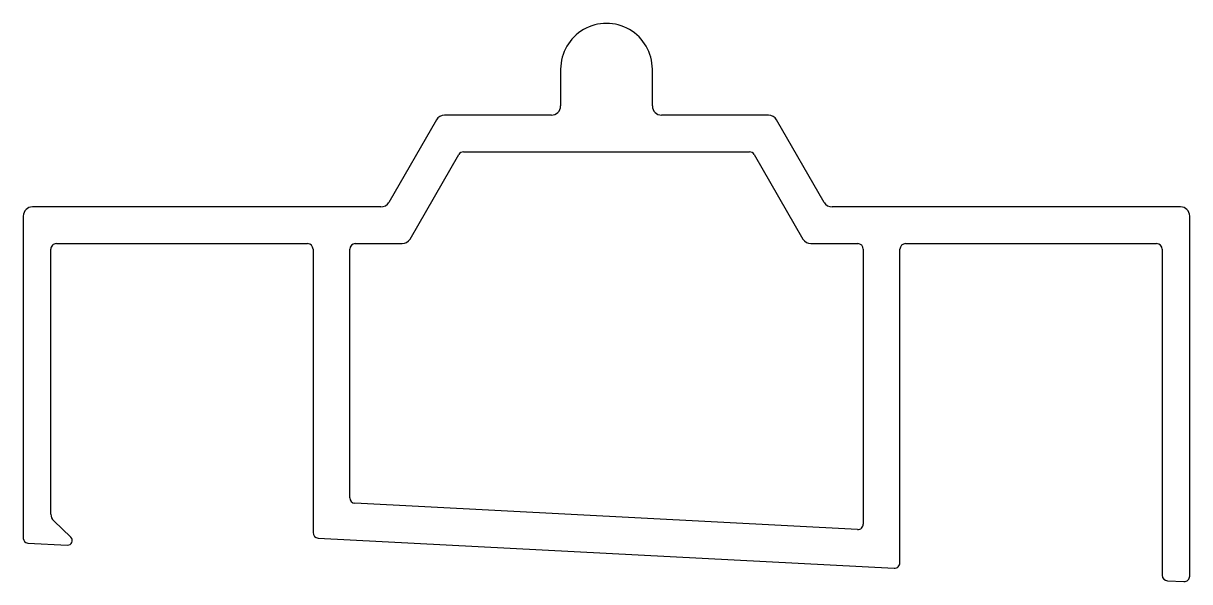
# Model space of a CAD drawing. Extents: x 893.5 to 957.1, y 510.2 to 540.7.
import ezdxf

# ---------------------------------------------------------------- set-up
doc = ezdxf.new("R2010")
doc.units = 0
doc.layers.get('0').update_dxf_attribs({"linetype": 'CONTINUOUS'})

msp = doc.modelspace()

# ---------------------------------------------------------------- linework, layer by layer
for p, q in [((922.826, 538.159), (922.826, 536.158)), ((927.826, 536.158), (927.826, 538.159)), ((922.326, 535.658), (916.489, 535.658)), ((934.162, 535.657), (928.326, 535.658)), ((916.056, 535.408), (913.458, 530.908)), ((937.193, 530.908), (934.595, 535.407)), ((917.528, 533.658), (933.123, 533.657)), ((914.613, 528.908), (917.269, 533.508)), ((933.383, 533.507), (936.038, 528.908)), ((913.025, 530.658), (894.031, 530.658)), ((956.621, 530.658), (937.626, 530.658)), ((893.531, 530.158), (893.531, 512.596)), ((957.121, 510.544), (957.121, 530.158)), ((895.331, 528.658), (909.026, 528.658)), ((911.626, 528.658), (914.18, 528.658)), ((936.471, 528.658), (939.026, 528.658)), ((941.626, 528.658), (955.321, 528.658)), ((895.031, 513.919), (895.031, 528.358)), ((909.326, 528.358), (909.326, 512.917)), ((911.326, 514.815), (911.326, 528.358)), ((939.326, 528.358), (939.326, 513.379)), ((941.326, 511.271), (941.326, 528.358)), ((955.621, 528.358), (955.621, 510.591)), ((939.01, 513.079), (911.61, 514.515)), ((896.122, 512.664), (895.186, 513.557)), ((909.61, 512.617), (941.01, 510.972)), ((893.768, 512.346), (895.936, 512.234)), ((955.905, 510.291), (956.805, 510.244))]:
    msp.add_line(p, q)
for centre, radius, start, end in [((925.326, 538.159), 2.5, 0.00001, 180.00001), ((922.326, 536.158), 0.5, 269.99923, 0), ((928.326, 536.158), 0.5, 180, 269.99824), ((916.489, 535.158), 0.5, 89.99824, 150), ((934.162, 535.157), 0.5, 30, 89.99923), ((917.528, 533.358), 0.3, 89.99923, 150), ((933.123, 533.357), 0.3, 30, 89.99923), ((894.031, 530.158), 0.5, 90, 179.99999), ((913.025, 531.158), 0.5, 270, 330), ((937.626, 531.158), 0.5, 210, 270), ((956.621, 530.158), 0.5, 0, 90), ((895.331, 528.358), 0.3, 90, 180.00001), ((909.026, 528.358), 0.3, 0, 90), ((911.626, 528.358), 0.3, 90.00229, 180), ((914.18, 529.158), 0.5, 270, 330), ((936.471, 529.158), 0.5, 210, 270), ((939.026, 528.358), 0.3, 0, 90), ((941.626, 528.358), 0.3, 90.00229, 180), ((955.321, 528.358), 0.3, 360, 89.99771), ((911.626, 514.815), 0.3, 179.99988, 266.9978), ((895.531, 513.919), 0.5, 179.99881, 226.35765), ((939.026, 513.379), 0.3, 267.00009, 0), ((893.781, 512.596), 0.25, 180, 267.03117), ((895.949, 512.483), 0.25, 267.03117, 46.35942), ((909.626, 512.917), 0.3, 179.99985, 266.99729), ((941.026, 511.271), 0.3, 267.00009, 0), ((955.921, 510.591), 0.3, 180.00008, 267.00162), ((956.821, 510.544), 0.3, 267.00238, 359.99988)]:
    msp.add_arc(centre, radius, start, end)

doc.saveas('drawing.dxf')
